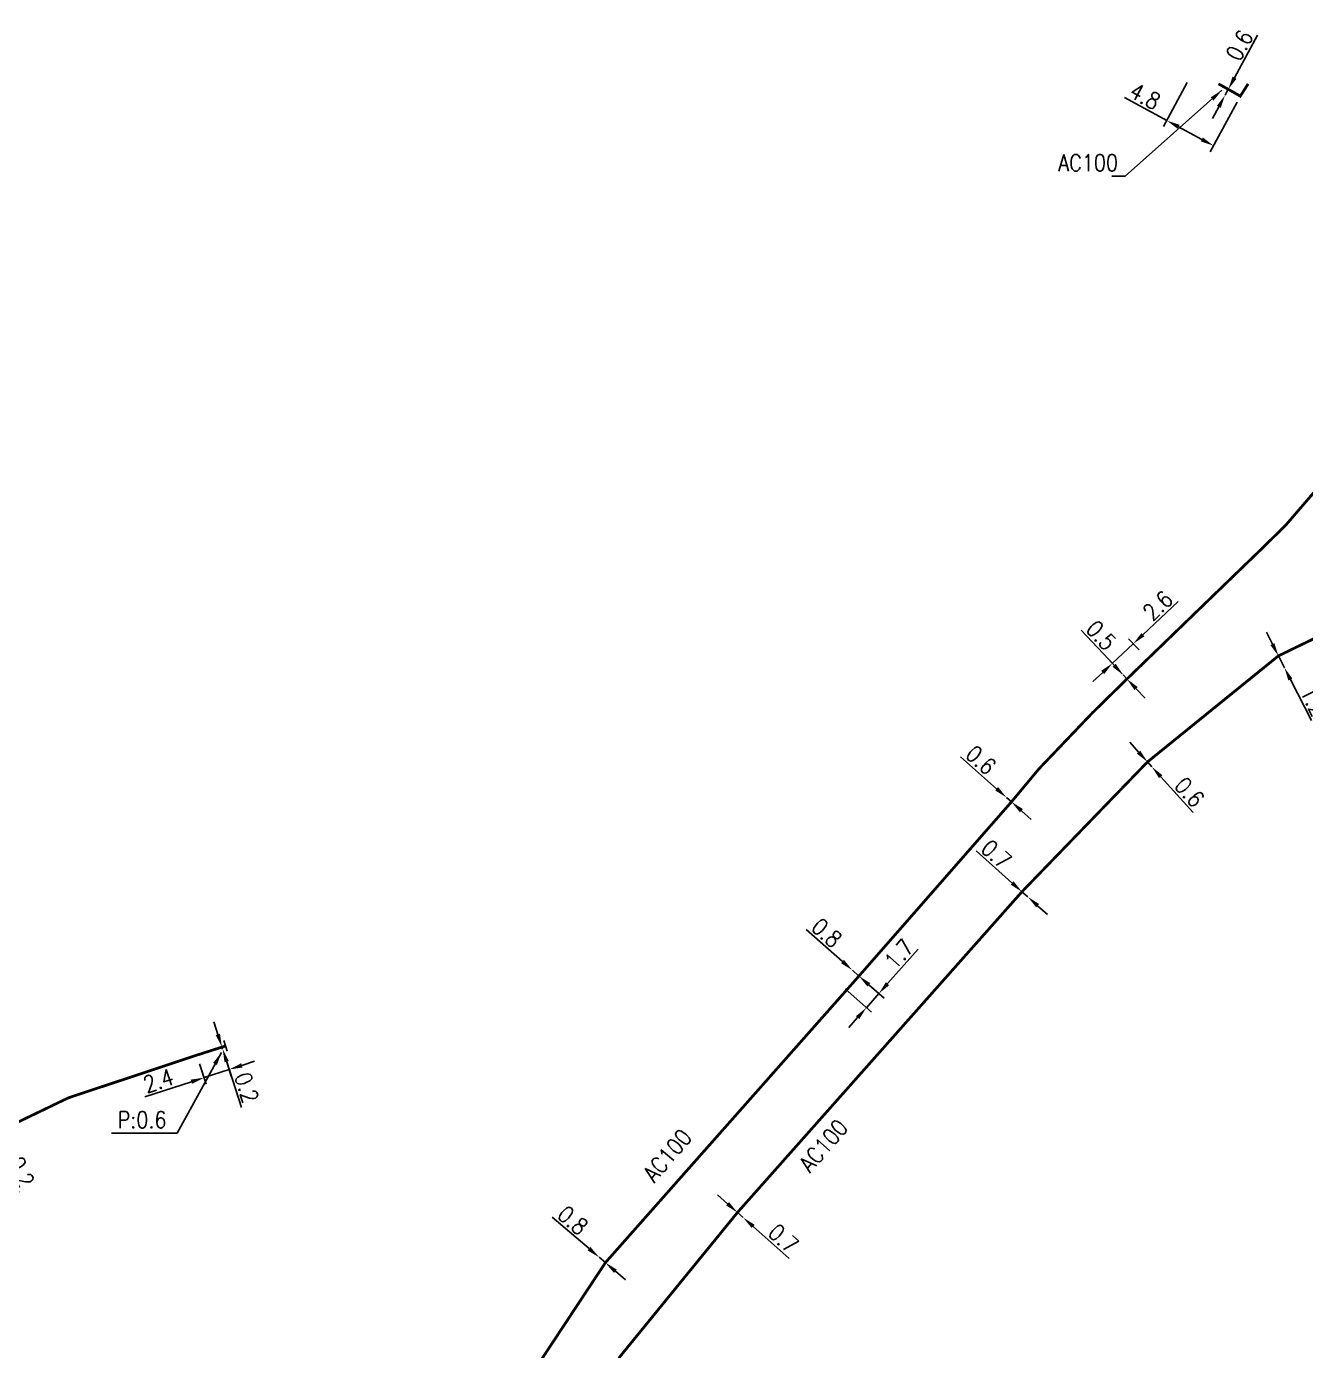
# Model space of a CAD drawing. Header units: millimetres. Extents: x 107999 to 109004, y 120010 to 121005.
# Drawn here: x 108160.6 to 108276.5, y 120885.2 to 121005.2 of the extents above; entities that cross this region are included whole.
import ezdxf
from ezdxf.enums import TextEntityAlignment as Align

# ---------------------------------------------------------------- set-up
doc = ezdxf.new("R2010")
doc.units = ezdxf.units.MM
doc.header["$PDMODE"] = 34
doc.linetypes.add('L_25_AP', pattern=[2000, 1000, 1000])
doc.linetypes.add('L_25_PE', pattern=[2000, 1000, 1000])
doc.layers.get('0').update_dxf_attribs({"linetype": 'CONTINUOUS'})
doc.layers.get('Defpoints').update_dxf_attribs({"linetype": 'CONTINUOUS'})
doc.layers.add('L_150', color=1, linetype='CONTINUOUS')
doc.layers.add('L_340', color=7, linetype='CONTINUOUS')
doc.styles.get("Standard").update_dxf_attribs({"font": 'romans.shx', "width": 0.85})
doc.dimstyles.get("Standard").update_dxf_attribs({"dimtxt": 1.5, "dimasz": 1.2, "dimexe": 0.625, "dimexo": 0.625, "dimgap": 0.25, "dimtad": 1, "dimdec": 1, "dimzin": 0, "dimdsep": 46, "dimtxsty": 'Standard', "dimcen": -0.5, "dimadec": 0, "dimazin": 0, "dimtfac": 1, "dimtdec": 1, "dimtmove": 0, "dimatfit": 3, "dimfxl": 0, "dimtolj": 1, "dimtzin": 0, "dimarcsym": 0})

# ---------------------------------------------------------------- blocks, each defined once
blk = doc.blocks.new('L_340_07')
at = {"color": 0, "linetype": 'Continuous', "const_width": 0.25, "flags": 128}
blk.add_lwpolyline([(0, 0), (0.35, 0)], dxfattribs=at)
at = {"color": 0, "linetype": 'Continuous', "flags": 128}
blk.add_lwpolyline([(0.35, -0.5), (0.35, 0.5)], dxfattribs=at)
at = {"color": 0, "linetype": 'Continuous', "width": 0.75, "flags": 3}
for tag, p in [('DEF_LEG', (0.72, -3.47)), ('DEF_COUP', (0.72, -5.97)), ('DEF_TYPE', (0.72, -8.47))]:
    blk.add_attdef(tag, text='', height=1.2, dxfattribs=at).set_placement(p, align=Align.MIDDLE)
blk = doc.blocks.new('*D146')
at = {"layer": 'Defpoints', "color": 0, "linetype": 'Continuous', "transparency": 16777216}
for p in [(108266.08, 121000.67), (108270.58, 120998.89), (108263.92, 120996.68)]:
    blk.add_point(p, dxfattribs=at)
at = {"layer": 'L_150', "color": 0, "linetype": 'Continuous', "lineweight": -2, "transparency": 16777216}
for p, q in [((108265.78, 121000.12), (108263.63, 120996.13)), ((108263.92, 120996.68), (108260.08, 120998.76)), ((108270.29, 120998.35), (108267.85, 120993.85)), ((108267.09, 120994.97), (108264.98, 120996.11))]:
    blk.add_line(p, q, dxfattribs=at)
at = {"layer": 'L_150', "color": 0, "linetype": 'Continuous', "transparency": 16777216}
for points in [[(108265.08, 120996.29), (108264.88, 120995.94), (108263.92, 120996.68)], [(108267.19, 120995.14), (108267, 120994.79), (108268.15, 120994.4)]]:
    blk.add_solid(points, dxfattribs=at)
at = {"layer": 'L_150', "color": 0, "linetype": 'Continuous', "transparency": 16777216, "insert": (108261.95, 120998.89), "char_height": 1.5, "attachment_point": 5, "rotation": 331.5802}
blk.add_mtext('\\A1;4.8', dxfattribs=at)
blk = doc.blocks.new('*D147')
at = {"layer": 'Defpoints', "color": 0, "linetype": 'Continuous', "transparency": 16777216}
for p in [(108269.49, 120999.51), (108269.2, 120998.98), (108269.2, 120998.98)]:
    blk.add_point(p, dxfattribs=at)
at = {"layer": 'L_150', "color": 0, "linetype": 'Continuous', "lineweight": -2, "transparency": 16777216}
for p, q in [((108270.06, 121000.56), (108272.14, 121004.41)), ((108269.2, 120998.98), (108269.49, 120999.51)), ((108268.63, 120997.92), (108268.06, 120996.87))]:
    blk.add_line(p, q, dxfattribs=at)
at = {"layer": 'L_150', "color": 0, "linetype": 'Continuous', "transparency": 16777216}
for points in [[(108269.88, 121000.66), (108270.24, 121000.47), (108269.49, 120999.51)], [(108268.46, 120998.02), (108268.81, 120997.83), (108269.2, 120998.98)]]:
    blk.add_solid(points, dxfattribs=at)
at = {"layer": 'L_150', "color": 0, "linetype": 'Continuous', "transparency": 16777216, "insert": (108270.51, 121003.49), "char_height": 1.5, "attachment_point": 5, "rotation": 61.5802}
blk.add_mtext('\\A1;0.6', dxfattribs=at)
blk = doc.blocks.new('*D189')
at = {"layer": 'Defpoints', "color": 0, "linetype": 'Continuous', "transparency": 16777216}
for p in [(108178.29, 120912.69), (108178.29, 120912.69), (108178.35, 120912.51)]:
    blk.add_point(p, dxfattribs=at)
at = {"layer": 'L_340', "color": 0, "linetype": 'Continuous', "lineweight": -2, "transparency": 16777216}
for p, q in [((108177.92, 120913.84), (108177.55, 120914.98)), ((108178.29, 120912.69), (108178.35, 120912.51)), ((108178.72, 120911.36), (108180.07, 120907.2))]:
    blk.add_line(p, q, dxfattribs=at)
at = {"layer": 'L_340', "color": 0, "linetype": 'Continuous', "transparency": 16777216}
for points in [[(108178.11, 120913.9), (108177.73, 120913.77), (108178.29, 120912.69)], [(108178.91, 120911.43), (108178.53, 120911.3), (108178.35, 120912.51)]]:
    blk.add_solid(points, dxfattribs=at)
at = {"layer": 'L_340', "color": 0, "linetype": 'Continuous', "transparency": 16777216, "insert": (108180.53, 120909.02), "char_height": 1.5, "attachment_point": 5, "rotation": 287.9189}
blk.add_mtext('\\A1;0.2', dxfattribs=at)
blk = doc.blocks.new('*D190')
at = {"layer": 'Defpoints', "color": 0, "linetype": 'Continuous', "transparency": 16777216}
for p in [(108176.07, 120911.77), (108178.29, 120912.69), (108178.95, 120910.66)]:
    blk.add_point(p, dxfattribs=at)
at = {"layer": 'L_340', "color": 0, "linetype": 'Continuous', "lineweight": -2, "transparency": 16777216}
for p, q in [((108178.48, 120912.1), (108179.14, 120910.06)), ((108176.26, 120911.17), (108176.86, 120909.32)), ((108178.95, 120910.66), (108176.67, 120909.92)), ((108180.09, 120911.03), (108181.23, 120911.4)), ((108175.53, 120909.55), (108171.31, 120908.19))]:
    blk.add_line(p, q, dxfattribs=at)
at = {"layer": 'L_340', "color": 0, "linetype": 'Continuous', "transparency": 16777216}
for points in [[(108180.03, 120911.22), (108180.15, 120910.84), (108178.95, 120910.66)], [(108175.46, 120909.74), (108175.59, 120909.36), (108176.67, 120909.92)]]:
    blk.add_solid(points, dxfattribs=at)
at = {"layer": 'L_340', "color": 0, "linetype": 'Continuous', "transparency": 16777216, "insert": (108172.54, 120909.64), "char_height": 1.5, "attachment_point": 5, "rotation": 17.9189}
blk.add_mtext('\\A1;2.4', dxfattribs=at)
blk = doc.blocks.new('*D191')
at = {"layer": 'Defpoints', "color": 0, "linetype": 'Continuous', "transparency": 16777216}
for p in [(108157.37, 120904.72), (108157.37, 120904.72), (108157.46, 120904.54)]:
    blk.add_point(p, dxfattribs=at)
at = {"layer": 'L_150', "color": 0, "linetype": 'Continuous', "lineweight": -2, "transparency": 16777216}
for p, q in [((108156.85, 120905.8), (108156.33, 120906.88)), ((108157.37, 120904.72), (108157.46, 120904.54)), ((108157.98, 120903.46), (108159.88, 120899.52))]:
    blk.add_line(p, q, dxfattribs=at)
at = {"layer": 'L_150', "color": 0, "linetype": 'Continuous', "transparency": 16777216}
for points in [[(108157.03, 120905.89), (108156.67, 120905.71), (108157.37, 120904.72)], [(108158.16, 120903.54), (108157.8, 120903.37), (108157.46, 120904.54)]]:
    blk.add_solid(points, dxfattribs=at)
at = {"layer": 'L_150', "color": 0, "linetype": 'Continuous', "transparency": 16777216, "insert": (108160.09, 120901.38), "char_height": 1.5, "attachment_point": 5, "rotation": 295.6982}
blk.add_mtext('\\A1;0.2', dxfattribs=at)
blk = doc.blocks.new('*D675')
at = {"layer": 'Defpoints', "color": 0, "linetype": 'Continuous', "transparency": 16777216}
for p in [(108274.03, 120948.15), (108274.58, 120947.08), (108274.58, 120947.08)]:
    blk.add_point(p, dxfattribs=at)
at = {"layer": 'L_150', "color": 0, "linetype": 'Continuous', "lineweight": -2, "transparency": 16777216}
for p, q in [((108273.49, 120949.22), (108272.94, 120950.29)), ((108274.03, 120948.15), (108274.58, 120947.08)), ((108275.12, 120946.01), (108277.02, 120942.28))]:
    blk.add_line(p, q, dxfattribs=at)
at = {"layer": 'L_150', "color": 0, "linetype": 'Continuous', "transparency": 16777216}
for points in [[(108273.67, 120949.31), (108273.31, 120949.13), (108274.03, 120948.15)], [(108275.3, 120946.1), (108274.94, 120945.92), (108274.58, 120947.08)]]:
    blk.add_solid(points, dxfattribs=at)
at = {"layer": 'L_150', "color": 0, "linetype": 'Continuous', "transparency": 16777216, "insert": (108277.23, 120944.06), "char_height": 1.5, "attachment_point": 5, "rotation": 296.9832}
blk.add_mtext('\\A1;1.2', dxfattribs=at)
blk = doc.blocks.new('*D676')
at = {"layer": 'Defpoints', "color": 0, "linetype": 'Continuous', "transparency": 16777216}
for p in [(108262.17, 120938.54), (108262.57, 120938.09), (108262.57, 120938.09)]:
    blk.add_point(p, dxfattribs=at)
at = {"layer": 'L_150', "color": 0, "linetype": 'Continuous', "lineweight": -2, "transparency": 16777216}
for p, q in [((108261.36, 120939.43), (108260.56, 120940.32)), ((108262.17, 120938.54), (108262.57, 120938.09)), ((108263.37, 120937.2), (108266.3, 120933.95))]:
    blk.add_line(p, q, dxfattribs=at)
at = {"layer": 'L_150', "color": 0, "linetype": 'Continuous', "transparency": 16777216}
for points in [[(108261.51, 120939.56), (108261.21, 120939.29), (108262.17, 120938.54)], [(108263.52, 120937.33), (108263.22, 120937.07), (108262.57, 120938.09)]]:
    blk.add_solid(points, dxfattribs=at)
at = {"layer": 'L_150', "color": 0, "linetype": 'Continuous', "transparency": 16777216, "insert": (108265.98, 120935.8), "char_height": 1.5, "attachment_point": 5, "rotation": 312.0157}
blk.add_mtext('\\A1;0.6', dxfattribs=at)
blk = doc.blocks.new('*D677')
at = {"layer": 'Defpoints', "color": 0, "linetype": 'Continuous', "transparency": 16777216}
for p in [(108250.79, 120926.77), (108251.32, 120926.31), (108251.32, 120926.31)]:
    blk.add_point(p, dxfattribs=at)
at = {"layer": 'L_150', "color": 0, "linetype": 'Continuous', "lineweight": -2, "transparency": 16777216}
for p, q in [((108249.89, 120927.57), (108246.63, 120930.47)), ((108251.32, 120926.31), (108250.79, 120926.77)), ((108252.21, 120925.51), (108253.11, 120924.72))]:
    blk.add_line(p, q, dxfattribs=at)
at = {"layer": 'L_150', "color": 0, "linetype": 'Continuous', "transparency": 16777216}
for points in [[(108250.03, 120927.72), (108249.76, 120927.42), (108250.79, 120926.77)], [(108252.35, 120925.66), (108252.08, 120925.36), (108251.32, 120926.31)]]:
    blk.add_solid(points, dxfattribs=at)
at = {"layer": 'L_150', "color": 0, "linetype": 'Continuous', "transparency": 16777216, "insert": (108248.47, 120930.17), "char_height": 1.5, "attachment_point": 5, "rotation": 318.4062}
blk.add_mtext('\\A1;0.7', dxfattribs=at)
blk = doc.blocks.new('*D678')
at = {"layer": 'Defpoints', "color": 0, "linetype": 'Continuous', "transparency": 16777216}
for p in [(108260.88, 120949.25), (108261.82, 120948.25), (108260.31, 120946.06)]:
    blk.add_point(p, dxfattribs=at)
at = {"layer": 'L_150', "color": 0, "linetype": 'Continuous', "lineweight": -2, "transparency": 16777216}
for p, q in [((108261.75, 120950.07), (108264.94, 120953.07)), ((108258.98, 120947.47), (108260.88, 120949.25)), ((108261.4, 120948.7), (108260.45, 120949.71)), ((108259.88, 120946.51), (108258.56, 120947.93)), ((108258.11, 120946.65), (108257.23, 120945.83))]:
    blk.add_line(p, q, dxfattribs=at)
at = {"layer": 'L_150', "color": 0, "linetype": 'Continuous', "transparency": 16777216}
for points in [[(108261.62, 120950.22), (108261.89, 120949.93), (108260.88, 120949.25)], [(108257.97, 120946.8), (108258.25, 120946.5), (108258.98, 120947.47)]]:
    blk.add_solid(points, dxfattribs=at)
at = {"layer": 'L_150', "color": 0, "linetype": 'Continuous', "transparency": 16777216, "insert": (108263.1, 120952.71), "char_height": 1.5, "attachment_point": 5, "rotation": 43.1921}
blk.add_mtext('\\A1;2.6', dxfattribs=at)
blk = doc.blocks.new('*D679')
at = {"layer": 'Defpoints', "color": 0, "linetype": 'Continuous', "transparency": 16777216}
for p in [(108249.4, 120935.31), (108249.4, 120935.31), (108249.84, 120934.92)]:
    blk.add_point(p, dxfattribs=at)
at = {"layer": 'L_150', "color": 0, "linetype": 'Continuous', "lineweight": -2, "transparency": 16777216}
for p, q in [((108248.5, 120936.11), (108245.22, 120939.01)), ((108249.84, 120934.92), (108249.4, 120935.31)), ((108250.74, 120934.12), (108251.64, 120933.33))]:
    blk.add_line(p, q, dxfattribs=at)
at = {"layer": 'L_150', "color": 0, "linetype": 'Continuous', "transparency": 16777216}
for points in [[(108248.63, 120936.26), (108248.36, 120935.96), (108249.4, 120935.31)], [(108250.88, 120934.27), (108250.61, 120933.97), (108249.84, 120934.92)]]:
    blk.add_solid(points, dxfattribs=at)
at = {"layer": 'L_150', "color": 0, "linetype": 'Continuous', "transparency": 16777216, "insert": (108247.07, 120938.71), "char_height": 1.5, "attachment_point": 5, "rotation": 318.4811}
blk.add_mtext('\\A1;0.6', dxfattribs=at)
blk = doc.blocks.new('*D680')
at = {"layer": 'Defpoints', "color": 0, "linetype": 'Continuous', "transparency": 16777216}
for p in [(108236.02, 120919.13), (108234.3, 120918.38), (108236.69, 120916.26)]:
    blk.add_point(p, dxfattribs=at)
at = {"layer": 'L_150', "color": 0, "linetype": 'Continuous', "lineweight": -2, "transparency": 16777216}
for p, q in [((108238.61, 120918.44), (108241.39, 120921.58)), ((108234.76, 120917.97), (108237.16, 120915.85)), ((108236.49, 120918.71), (108238.29, 120917.12)), ((108236.69, 120916.26), (108237.82, 120917.54)), ((108235.9, 120915.36), (108235.1, 120914.47))]:
    blk.add_line(p, q, dxfattribs=at)
at = {"layer": 'L_150', "color": 0, "linetype": 'Continuous', "transparency": 16777216}
for points in [[(108238.46, 120918.57), (108238.76, 120918.3), (108237.82, 120917.54)], [(108235.75, 120915.5), (108236.05, 120915.23), (108236.69, 120916.26)]]:
    blk.add_solid(points, dxfattribs=at)
at = {"layer": 'L_150', "color": 0, "linetype": 'Continuous', "transparency": 16777216, "insert": (108239.65, 120921.12), "char_height": 1.5, "attachment_point": 5, "rotation": 48.5223}
blk.add_mtext('\\A1;1.7', dxfattribs=at)
blk = doc.blocks.new('*D681')
at = {"layer": 'Defpoints', "color": 0, "linetype": 'Continuous', "transparency": 16777216}
for p in [(108235.42, 120919.66), (108235.42, 120919.66), (108236.02, 120919.13)]:
    blk.add_point(p, dxfattribs=at)
at = {"layer": 'L_150', "color": 0, "linetype": 'Continuous', "lineweight": -2, "transparency": 16777216}
for p, q in [((108234.52, 120920.45), (108231.25, 120923.35)), ((108236.02, 120919.13), (108235.42, 120919.66)), ((108236.92, 120918.33), (108237.82, 120917.54))]:
    blk.add_line(p, q, dxfattribs=at)
at = {"layer": 'L_150', "color": 0, "linetype": 'Continuous', "transparency": 16777216}
for points in [[(108234.66, 120920.6), (108234.39, 120920.3), (108235.42, 120919.66)], [(108237.05, 120918.48), (108236.79, 120918.18), (108236.02, 120919.13)]]:
    blk.add_solid(points, dxfattribs=at)
at = {"layer": 'L_150', "color": 0, "linetype": 'Continuous', "transparency": 16777216, "insert": (108233.1, 120923.05), "char_height": 1.5, "attachment_point": 5, "rotation": 318.5223}
blk.add_mtext('\\A1;0.8', dxfattribs=at)
blk = doc.blocks.new('*D682')
at = {"layer": 'Defpoints', "color": 0, "linetype": 'Continuous', "transparency": 16777216}
for p in [(108225.01, 120897.7), (108225.53, 120897.23), (108225.53, 120897.23)]:
    blk.add_point(p, dxfattribs=at)
at = {"layer": 'L_150', "color": 0, "linetype": 'Continuous', "lineweight": -2, "transparency": 16777216}
for p, q in [((108224.11, 120898.49), (108223.21, 120899.29)), ((108225.01, 120897.7), (108225.53, 120897.23)), ((108226.43, 120896.44), (108229.7, 120893.54))]:
    blk.add_line(p, q, dxfattribs=at)
at = {"layer": 'L_150', "color": 0, "linetype": 'Continuous', "transparency": 16777216}
for points in [[(108224.24, 120898.64), (108223.98, 120898.34), (108225.01, 120897.7)], [(108226.56, 120896.59), (108226.3, 120896.29), (108225.53, 120897.23)]]:
    blk.add_solid(points, dxfattribs=at)
at = {"layer": 'L_150', "color": 0, "linetype": 'Continuous', "transparency": 16777216, "insert": (108229.18, 120895.34), "char_height": 1.5, "attachment_point": 5, "rotation": 318.4781}
blk.add_mtext('\\A1;0.7', dxfattribs=at)
blk = doc.blocks.new('*D683')
at = {"layer": 'Defpoints', "color": 0, "linetype": 'Continuous', "transparency": 16777216}
for p in [(108212.47, 120893.64), (108212.47, 120893.64), (108213.04, 120893.15)]:
    blk.add_point(p, dxfattribs=at)
at = {"layer": 'L_150', "color": 0, "linetype": 'Continuous', "lineweight": -2, "transparency": 16777216}
for p, q in [((108211.56, 120894.42), (108208.23, 120897.26)), ((108213.04, 120893.15), (108212.47, 120893.64)), ((108213.95, 120892.37), (108214.87, 120891.59))]:
    blk.add_line(p, q, dxfattribs=at)
at = {"layer": 'L_150', "color": 0, "linetype": 'Continuous', "transparency": 16777216}
for points in [[(108211.69, 120894.57), (108211.43, 120894.26), (108212.47, 120893.64)], [(108214.08, 120892.52), (108213.82, 120892.22), (108213.04, 120893.15)]]:
    blk.add_solid(points, dxfattribs=at)
at = {"layer": 'L_150', "color": 0, "linetype": 'Continuous', "transparency": 16777216, "insert": (108210.09, 120896.99), "char_height": 1.5, "attachment_point": 5, "rotation": 319.5062}
blk.add_mtext('\\A1;0.8', dxfattribs=at)
blk = doc.blocks.new('*D709')
at = {"layer": 'Defpoints', "color": 0, "linetype": 'Continuous', "transparency": 16777216}
for p in [(108259.97, 120946.42), (108259.97, 120946.42), (108260.31, 120946.06)]:
    blk.add_point(p, dxfattribs=at)
at = {"layer": 'L_150', "color": 0, "linetype": 'Continuous', "lineweight": -2, "transparency": 16777216}
for p, q in [((108259.15, 120947.3), (108256.15, 120950.49)), ((108260.31, 120946.06), (108259.97, 120946.42)), ((108261.13, 120945.18), (108261.95, 120944.31))]:
    blk.add_line(p, q, dxfattribs=at)
at = {"layer": 'L_150', "color": 0, "linetype": 'Continuous', "transparency": 16777216}
for points in [[(108259.29, 120947.44), (108259, 120947.16), (108259.97, 120946.42)], [(108261.28, 120945.32), (108260.99, 120945.05), (108260.31, 120946.06)]]:
    blk.add_solid(points, dxfattribs=at)
at = {"layer": 'L_150', "color": 0, "linetype": 'Continuous', "transparency": 16777216, "insert": (108257.97, 120950.01), "char_height": 1.5, "attachment_point": 5, "rotation": 313.1921}
blk.add_mtext('\\A1;0.5', dxfattribs=at)

msp = doc.modelspace()

# ---------------------------------------------------------------- linework, layer by layer
at = {"layer": 'L_150', "linetype": 'L_25_AP', "const_width": 0.25, "flags": 128}
for points in [[(108271.29, 121000), (108270.58, 120998.89), (108269.49, 120999.51), (108268.6, 121000)], [(108294.2, 120988.36), (108291.37, 120985.91), (108284.42, 120979.89), (108284.66, 120973.48), (108284.72, 120971.73), (108278.01, 120963.85), (108274.68, 120959.98), (108272.3, 120957.65), (108260.31, 120946.06), (108257.18, 120942.99), (108252.34, 120937.92), (108249.84, 120934.92), (108236.02, 120919.13), (108213.04, 120893.15), (108206.14, 120882.7), (108199.75, 120870.99), (108195.22, 120862.69), (108192.24, 120857.42), (108185.52, 120845.76), (108176.64, 120830.33)], [(108176.25, 120829.67), (108181, 120826.46), (108187.95, 120839.12), (108194.01, 120848.82), (108195.49, 120851.46), (108206.75, 120871.35), (108214.38, 120884.66), (108225.01, 120897.7), (108250.79, 120926.77), (108262.17, 120938.54), (108274.03, 120948.15), (108281.78, 120951.91), (108295.87, 120955.8), (108299.13, 120955.1), (108303.46, 120953.12), (108313.13, 120948.64), (108318.63, 120946.47), (108330.69, 120941.84), (108333.05, 120940.95), (108339.68, 120940.39), (108349.64, 120942.79), (108355.65, 120945.06), (108357.4, 120946.08), (108360.3, 120947.78), (108362.15, 120948.85)]]:
    msp.add_lwpolyline(points, dxfattribs=at)
at = {"layer": 'L_150', "linetype": 'L_25_PE', "const_width": 0.25, "flags": 128}
msp.add_lwpolyline([(108108.35, 120887.41), (108108.96, 120888.39), (108111.24, 120889.4), (108111.24, 120889.4), (108112.72, 120889.6), (108112.72, 120889.6), (108118.17, 120889.54), (108118.17, 120889.54), (108122.34, 120889.63), (108124.07, 120889.68), (108125.74, 120889.79), (108126.28, 120889.85), (108126.83, 120889.95), (108127.36, 120890.08), (108127.88, 120890.26), (108128.84, 120890.63), (108129.77, 120891.03), (108130.7, 120891.47), (108131.61, 120891.94), (108132.67, 120892.54), (108138.35, 120895.55), (108157.37, 120904.72), (108157.37, 120904.72), (108164.35, 120908.08), (108165.18, 120908.36), (108176.01, 120911.96), (108178.29, 120912.69)], dxfattribs=at)

# ---------------------------------------------------------------- block references
at = {"layer": 'L_340', "rotation": 17.91892571516602}
msp.add_blockref('L_340_07', (108178.29, 120912.69), dxfattribs=at)

# ---------------------------------------------------------------- texts
at = {"layer": 'L_150', "linetype": 'Continuous', "width": 0.85}
for rotation, p in [(49.2203, (108232.8, 120903.76)), (49.5409, (108218.66, 120902.87))]:
    msp.add_text('AC100', height=1.5, rotation=rotation, dxfattribs=at).set_placement(p, align=Align.MIDDLE)
at = {"layer": 'L_150', "linetype": 'Continuous', "insert": (108259.5, 120992.1), "char_height": 1.5, "attachment_point": 9}
msp.add_mtext('\\A1;AC100', dxfattribs=at)
at = {"layer": 'L_340', "linetype": 'Continuous', "insert": (108173.26, 120905.35), "char_height": 1.5, "attachment_point": 9}
msp.add_mtext('\\A1;P:0.6', dxfattribs=at)

# ---------------------------------------------------------------- dimensions: what is measured, and where the dimension line sits
at = {"layer": 'L_150', "linetype": 'Continuous'}
for base, p1, p2, angle, picture, middle in [((108269.2, 120998.98), (108269.49, 120999.51), (108269.2, 120998.98), 61.5802, '*D147', (108271.39, 121003.01)), ((108263.92, 120996.68), (108270.58, 120998.89), (108266.08, 121000.67), 331.5802, '*D146', (108261.47, 120998.01)), ((108260.88, 120949.25), (108260.31, 120946.06), (108261.82, 120948.25), 223.1921, '*D678', (108263.79, 120951.98)), ((108259.97, 120946.42), (108260.31, 120946.06), (108259.97, 120946.42), 313.1921, '*D709', (108257.24, 120949.33)), ((108274.58, 120947.08), (108274.03, 120948.15), (108274.58, 120947.08), 116.9832, '*D675', (108276.34, 120943.61)), ((108249.4, 120935.31), (108249.84, 120934.92), (108249.4, 120935.31), 318.4811, '*D679', (108246.41, 120937.96)), ((108262.57, 120938.09), (108262.17, 120938.54), (108262.57, 120938.09), 132.0157, '*D676', (108265.24, 120935.13)), ((108251.32, 120926.31), (108250.79, 120926.77), (108251.32, 120926.31), 138.4062, '*D677', (108247.81, 120929.42)), ((108235.42, 120919.66), (108236.02, 120919.13), (108235.42, 120919.66), 318.5223, '*D681', (108232.44, 120922.3)), ((108236.69, 120916.26), (108236.02, 120919.13), (108234.3, 120918.38), 48.5223, '*D680', (108240.4, 120920.46)), ((108157.37, 120904.72), (108157.46, 120904.54), (108157.37, 120904.72), 115.6982, '*D191', (108159.19, 120900.95)), ((108212.47, 120893.64), (108213.04, 120893.15), (108212.47, 120893.64), 319.5062, '*D683', (108209.44, 120896.23)), ((108225.53, 120897.23), (108225.01, 120897.7), (108225.53, 120897.23), 138.4781, '*D682', (108228.51, 120894.59))]:
    dim = msp.add_linear_dim(base=base, p1=p1, p2=p2, angle=angle, dimstyle='Standard', dxfattribs=at)
    dim.commit()
    dim.dimension.update_dxf_attribs({"geometry": picture, "text_midpoint": middle, "dimtype": 160})
at = {"layer": 'L_340', "linetype": 'Continuous'}
for base, p1, angle, picture, middle in [((108178.29, 120912.69), (108178.35, 120912.51), 107.9189, '*D189', (108179.58, 120908.71)), ((108178.95, 120910.66), (108176.07, 120911.77), 17.9189, '*D190', (108172.85, 120908.68))]:
    dim = msp.add_linear_dim(base=base, p1=p1, p2=(108178.29, 120912.69), angle=angle, dimstyle='Standard', dxfattribs=at)
    dim.commit()
    dim.dimension.update_dxf_attribs({"geometry": picture, "text_midpoint": middle, "dimtype": 160})

# ---------------------------------------------------------------- leaders
at = {"layer": 'L_150', "linetype": 'Continuous'}
msp.add_leader([(108268.92, 120999.43), (108260.15, 120991.63), (108258.95, 120991.63)], dimstyle='Standard', dxfattribs=at)
at = {"layer": 'L_340', "linetype": 'Continuous', "annotation_type": 0, "has_hookline": 1, "hookline_direction": 1, "text_width": 4.49}
msp.add_leader([(108178.24, 120912.21), (108174.23, 120904.89), (108173.03, 120904.89)], dimstyle='Standard', dxfattribs=at)

doc.saveas('drawing.dxf')
